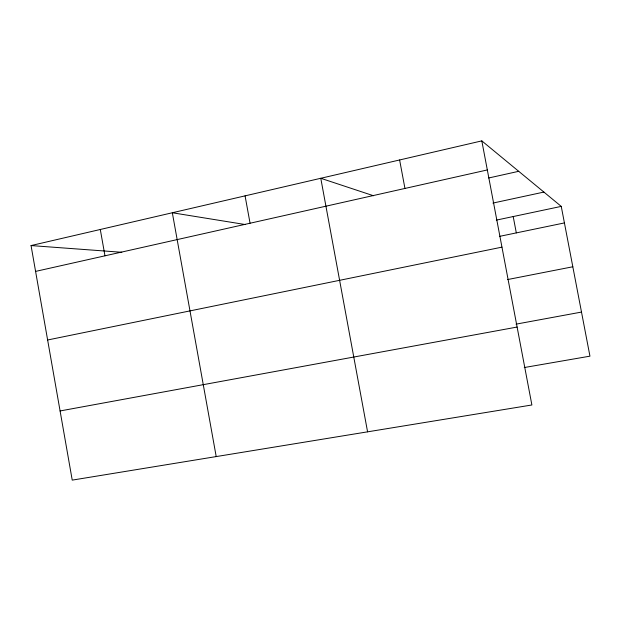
<?xml version="1.0" encoding="UTF-8"?>
<svg xmlns="http://www.w3.org/2000/svg" width="621" height="621" viewBox="0 0 621 621"><rect width="100%" height="100%" fill="white"/><g stroke="black" fill="none" stroke-linecap="round" stroke-linejoin="round"><path stroke-width="0.93" d="M481.811 140.882L531.887 404.977L72.23 480.118L31.05 245.567L481.811 140.882L561.252 206.389L589.95 356.167L524.264 367.539M35.583 271.4L487.322 169.944M488.696 177.986L518.706 171.311M492.919 203.075L543.887 192.075M496.319 220.121L561.252 206.389M499.4 236.399L564.419 222.923M47.623 339.99L501.954 247.142M507.582 279.559L572.818 266.774M516.035 324.146L581.504 312.076M60.082 410.955L517.107 327.05M31.05 245.567L121.794 252.281M245.295 224.554L172.327 212.755L216.209 456.582M373.539 195.755L320.778 178.281L367.578 431.836M513.202 216.55L516.315 232.891M399.621 159.97L404.946 188.442M245.07 195.863L250.061 223.234M100.291 229.483L104.972 255.813"/></g></svg>
